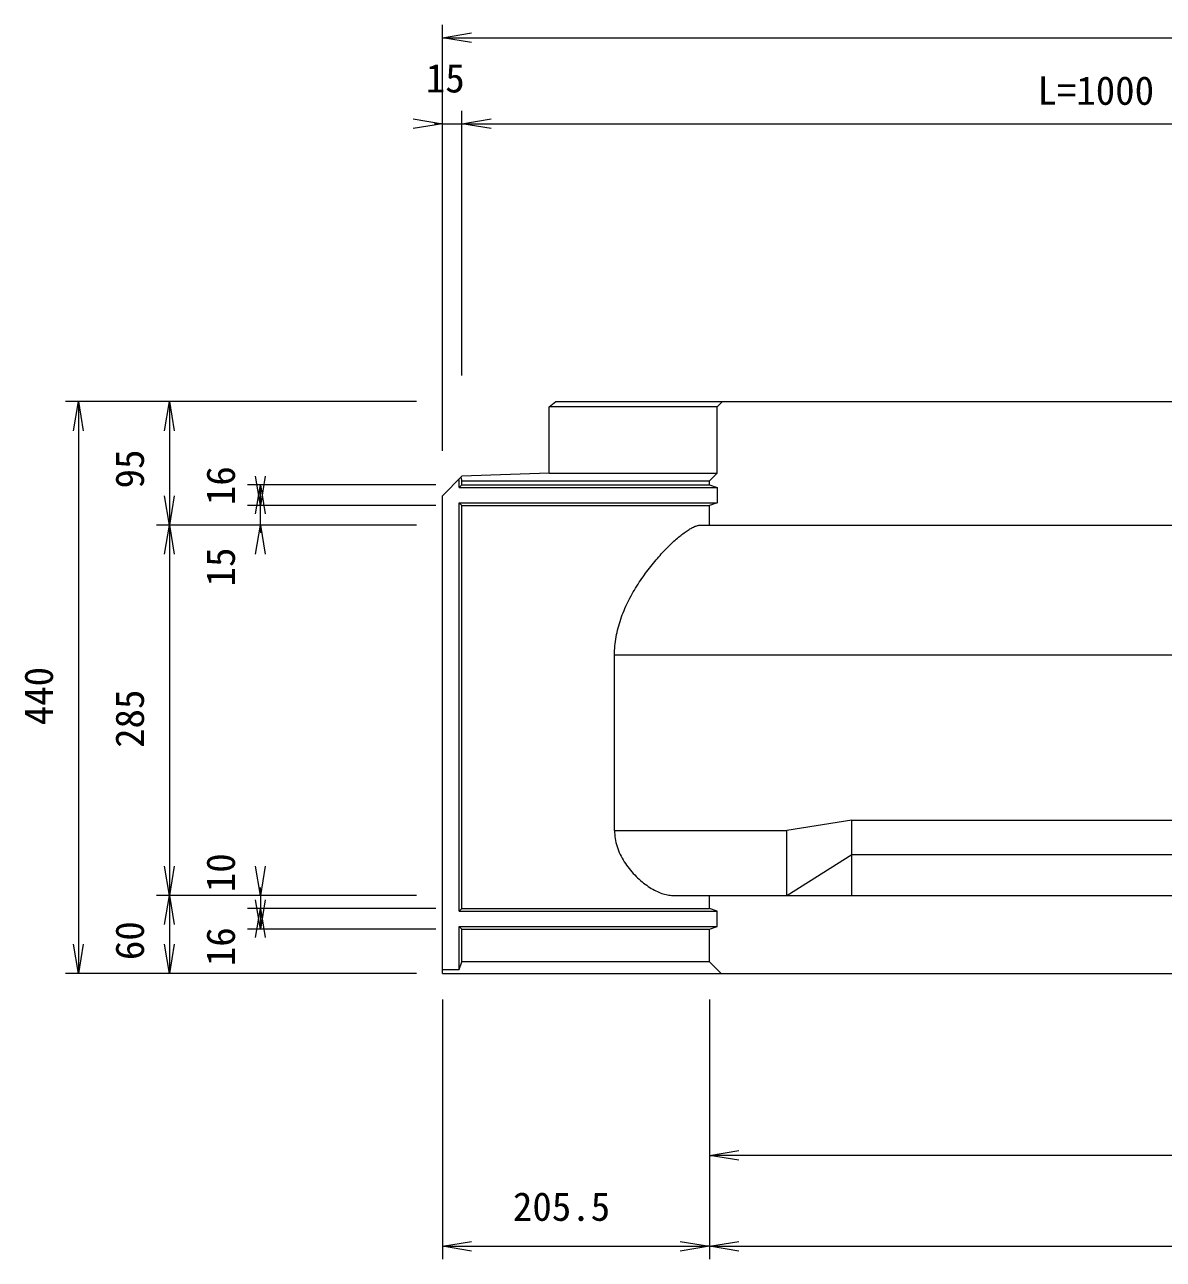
# Model space of a CAD drawing. Units: millimetres, scale not verified. Extents: x -247732 to 40887, y 610 to 29090.
# Drawn here: x 15341 to 19720, y 10093 to 14843 of the extents above; entities that cross this region are included whole.
import ezdxf
from ezdxf.enums import TextEntityAlignment as Align

# ---------------------------------------------------------------- set-up
doc = ezdxf.new("R2010")
doc.units = ezdxf.units.MM
doc.header["$LTSCALE"] = 50
for name, color, linetype, lineweight in [('0_2', 7, 'Continuous', 18), ('D-STR-DIM（寸法）', 7, 'Continuous', 18), ('D-STR-STR1（構造物）', 4, 'Continuous', 18)]:
    doc.layers.add(name, color=color, linetype=linetype, lineweight=lineweight)
doc.styles.add('ＭＳ ゴシック', font='')
doc.styles.get('ＭＳ ゴシック').set_extended_font_data('MS Gothic')

msp = doc.modelspace()

# ---------------------------------------------------------------- linework, layer by layer
at = {"layer": '0_2'}
for p, q in [((16947.16, 14793.18), (17059.66, 14811.93)), ((17059.66, 14774.43), (16947.16, 14793.18)), ((16947.16, 14793.18), (16962.16, 14793.18)), ((16834.66, 14480.68), (16947.16, 14461.93)), ((16947.16, 14461.93), (16834.66, 14443.18)), ((16947.16, 14461.93), (16932.16, 14461.93)), ((17022.16, 14461.93), (17134.66, 14480.68)), ((17022.16, 14461.93), (17134.66, 14480.68)), ((17134.66, 14443.18), (17022.16, 14461.93)), ((17022.16, 14461.93), (17037.16, 14461.93)), ((17134.66, 14443.18), (17022.16, 14461.93)), ((17022.16, 14461.93), (17037.16, 14461.93)), ((15528.41, 13280.68), (15547.16, 13393.18)), ((15547.16, 13393.18), (15565.91, 13280.68)), ((15547.16, 13393.18), (15547.16, 13378.18)), ((15878.41, 13280.68), (15897.16, 13393.18)), ((15897.16, 13393.18), (15915.91, 13280.68)), ((15897.16, 13393.18), (15897.16, 13378.18)), ((16247.16, 12993.18), (16228.41, 13105.68)), ((16247.16, 12993.18), (16228.41, 13105.68)), ((16228.41, 12960.68), (16247.16, 13073.18)), ((16265.91, 13105.68), (16247.16, 12993.18)), ((16265.91, 13105.68), (16247.16, 12993.18)), ((16247.16, 13073.18), (16265.91, 12960.68)), ((16247.16, 13073.18), (16247.16, 13058.18)), ((15897.16, 12918.18), (15878.41, 13030.68)), ((15915.91, 13030.68), (15897.16, 12918.18)), ((16247.16, 12993.18), (16247.16, 13008.18)), ((16247.16, 12993.18), (16247.16, 13008.18)), ((15897.16, 12918.18), (15897.16, 12933.18)), ((15878.41, 12805.68), (15897.16, 12918.18)), ((15897.16, 12918.18), (15915.91, 12805.68)), ((15897.16, 12918.18), (15897.16, 12903.18)), ((16228.41, 12805.68), (16247.16, 12918.18)), ((16247.16, 12918.18), (16265.91, 12805.68)), ((16247.16, 12918.18), (16247.16, 12903.18)), ((15897.16, 11493.18), (15878.41, 11605.68)), ((15915.91, 11605.68), (15897.16, 11493.18)), ((16247.16, 11493.18), (16228.41, 11605.68)), ((16265.91, 11605.68), (16247.16, 11493.18)), ((15897.16, 11493.18), (15897.16, 11508.18)), ((16247.16, 11493.18), (16247.16, 11508.18)), ((15878.41, 11380.68), (15897.16, 11493.18)), ((15897.16, 11493.18), (15915.91, 11380.68)), ((15897.16, 11493.18), (15897.16, 11478.18)), ((16247.16, 11363.18), (16228.41, 11475.68)), ((16265.91, 11475.68), (16247.16, 11363.18)), ((16228.41, 11330.68), (16247.16, 11443.18)), ((16228.41, 11330.68), (16247.16, 11443.18)), ((16247.16, 11443.18), (16265.91, 11330.68)), ((16247.16, 11443.18), (16247.16, 11428.18)), ((16247.16, 11443.18), (16265.91, 11330.68)), ((16247.16, 11443.18), (16247.16, 11428.18)), ((16247.16, 11363.18), (16247.16, 11378.18)), ((15547.16, 11193.18), (15528.41, 11305.68)), ((15565.91, 11305.68), (15547.16, 11193.18)), ((15897.16, 11193.18), (15878.41, 11305.68)), ((15915.91, 11305.68), (15897.16, 11193.18)), ((15547.16, 11193.18), (15547.16, 11208.18)), ((15897.16, 11193.18), (15897.16, 11208.18)), ((17974.66, 10493.18), (18087.16, 10511.93)), ((18087.16, 10474.43), (17974.66, 10493.18)), ((17974.66, 10493.18), (17989.66, 10493.18)), ((16947.16, 10143.18), (17059.66, 10161.93)), ((17059.66, 10124.43), (16947.16, 10143.18)), ((16947.16, 10143.18), (16962.16, 10143.18)), ((17862.16, 10161.93), (17974.66, 10143.18)), ((17974.66, 10143.18), (17862.16, 10124.43)), ((17974.66, 10143.18), (17959.66, 10143.18)), ((17974.66, 10143.18), (18087.16, 10161.93)), ((18087.16, 10124.43), (17974.66, 10143.18)), ((17974.66, 10143.18), (17989.66, 10143.18))]:
    msp.add_line(p, q, dxfattribs=at)
at = {"layer": 'D-STR-DIM（寸法）'}
for p, q in [((16947.16, 13203.18), (16947.16, 14843.18)), ((16962.16, 14793.18), (22982.16, 14793.18)), ((16947.16, 13303.18), (16947.16, 14511.93)), ((17022.16, 13493.18), (17022.16, 14511.93)), ((17022.16, 13493.18), (17022.16, 14511.93)), ((16932.16, 14461.93), (16917.16, 14461.93)), ((16947.16, 14461.93), (17022.16, 14461.93)), ((17037.16, 14461.93), (17052.16, 14461.93)), ((17037.16, 14461.93), (22007.16, 14461.93)), ((16847.16, 13393.18), (15497.16, 13393.18)), ((15547.16, 13378.18), (15547.16, 11208.18)), ((16847.16, 13393.18), (15847.16, 13393.18)), ((15897.16, 13378.18), (15897.16, 12933.18)), ((16922.16, 13073.18), (16197.16, 13073.18)), ((16247.16, 13008.18), (16247.16, 13058.18)), ((16247.16, 13008.18), (16247.16, 13023.18)), ((16922.16, 12993.18), (16197.16, 12993.18)), ((16922.16, 12993.18), (16197.16, 12993.18)), ((16247.16, 12918.18), (16247.16, 12993.18)), ((16847.16, 12918.18), (15847.16, 12918.18)), ((16847.16, 12918.18), (15847.16, 12918.18)), ((15897.16, 12903.18), (15897.16, 11508.18)), ((16847.16, 12918.18), (16197.16, 12918.18)), ((16247.16, 12903.18), (16247.16, 12888.18)), ((16247.16, 11508.18), (16247.16, 11523.18)), ((16847.16, 11493.18), (15847.16, 11493.18)), ((16847.16, 11493.18), (15847.16, 11493.18)), ((15897.16, 11478.18), (15897.16, 11208.18)), ((16847.16, 11493.18), (16197.16, 11493.18)), ((16247.16, 11493.18), (16247.16, 11443.18)), ((16922.16, 11443.18), (16197.16, 11443.18)), ((16922.16, 11443.18), (16197.16, 11443.18)), ((16247.16, 11428.18), (16247.16, 11413.18)), ((16247.16, 11428.18), (16247.16, 11378.18)), ((16922.16, 11363.18), (16197.16, 11363.18)), ((16847.16, 11193.18), (15497.16, 11193.18)), ((16847.16, 11193.18), (15847.16, 11193.18)), ((16947.16, 11093.18), (16947.16, 10093.18)), ((17974.66, 11093.18), (17974.66, 10093.18)), ((17974.66, 11093.18), (17974.66, 10093.18)), ((17974.66, 11093.18), (17974.66, 10443.18)), ((22007.16, 10493.18), (17989.66, 10493.18)), ((16962.16, 10143.18), (17959.66, 10143.18)), ((17989.66, 10143.18), (22952.16, 10143.18))]:
    msp.add_line(p, q, dxfattribs=at)
at = {"layer": 'D-STR-STR1（構造物）'}
for p, q in [((17358.2, 13373.18), (17383.77, 13393.18)), ((18004.66, 13373.18), (17358.2, 13373.18)), ((17358.2, 13118.18), (17358.2, 13373.18)), ((17383.77, 13393.18), (22977.16, 13393.18)), ((18004.66, 13373.18), (18024.66, 13393.18)), ((18004.66, 13118.18), (18004.66, 13373.18)), ((17358.2, 13118.18), (17022.16, 13105.92)), ((17358.2, 13118.18), (18004.66, 13118.18)), ((18004.66, 13118.18), (17974.66, 13088.18)), ((17022.16, 13105.92), (16947.16, 13030.92)), ((17012.16, 13063.18), (17012.16, 13095.92)), ((17012.16, 13063.18), (17022.16, 13073.18)), ((17012.16, 13063.18), (18004.66, 13063.18)), ((17017.73, 13101.48), (17022.16, 13088.18)), ((17022.16, 13073.18), (17022.16, 13088.18)), ((17022.16, 13088.18), (17974.66, 13088.18)), ((17022.16, 13073.18), (17974.66, 13073.18)), ((17974.66, 13073.18), (17974.66, 13088.18)), ((17974.66, 13073.18), (18004.66, 13063.18)), ((18004.66, 13063.18), (18004.66, 13003.18)), ((16947.16, 11193.18), (16947.16, 13030.92)), ((17012.16, 13003.18), (17022.16, 12993.18)), ((17012.16, 13003.18), (18004.66, 13003.18)), ((17012.16, 11433.18), (17012.16, 13003.18)), ((17022.16, 11443.18), (17022.16, 12993.18)), ((17022.16, 12993.18), (17974.66, 12993.18)), ((18004.66, 13003.18), (17974.66, 12993.18)), ((17974.66, 12918.18), (17974.66, 12993.18)), ((17855.5, 12871.34), (17859.85, 12874.95)), ((17859.85, 12874.95), (17864.13, 12878.43)), ((17864.13, 12878.43), (17868.35, 12881.77)), ((17868.35, 12881.77), (17872.49, 12884.97)), ((17872.49, 12884.97), (17876.57, 12888.03)), ((17876.57, 12888.03), (17880.57, 12890.94)), ((17880.57, 12890.94), (17884.5, 12893.71)), ((17884.5, 12893.71), (17888.36, 12896.33)), ((17888.36, 12896.33), (17892.14, 12898.81)), ((17892.14, 12898.81), (17895.84, 12901.15)), ((17895.84, 12901.15), (17899.46, 12903.33)), ((17899.46, 12903.33), (17903, 12905.37)), ((17903, 12905.37), (17906.46, 12907.26)), ((17906.46, 12907.26), (17909.83, 12909)), ((17909.83, 12909), (17913.12, 12910.59)), ((17913.12, 12910.59), (17916.33, 12912.03)), ((17916.33, 12912.03), (17919.45, 12913.32)), ((17919.45, 12913.32), (17922.48, 12914.46)), ((17922.48, 12914.46), (17925.43, 12915.44)), ((17925.43, 12915.44), (17928.29, 12916.28)), ((17928.29, 12916.28), (17931.07, 12916.96)), ((17931.07, 12916.96), (17933.75, 12917.5)), ((17933.75, 12917.5), (17936.35, 12917.88)), ((17936.35, 12917.88), (17938.85, 12918.11)), ((17938.85, 12918.11), (17941.27, 12918.18)), ((17941.27, 12918.18), (22022.16, 12918.18)), ((17804.11, 12822.69), (17809, 12827.76)), ((17809, 12827.76), (17813.86, 12832.7)), ((17813.86, 12832.7), (17818.68, 12837.52)), ((17818.68, 12837.52), (17823.46, 12842.21)), ((17823.46, 12842.21), (17828.19, 12846.77)), ((17828.19, 12846.77), (17832.88, 12851.19)), ((17832.88, 12851.19), (17837.51, 12855.49)), ((17837.51, 12855.49), (17842.1, 12859.66)), ((17842.1, 12859.66), (17846.62, 12863.69)), ((17846.62, 12863.69), (17851.09, 12867.58)), ((17851.09, 12867.58), (17855.5, 12871.34)), ((17759.04, 12771.74), (17764.09, 12777.85)), ((17764.09, 12777.85), (17769.14, 12783.86)), ((17769.14, 12783.86), (17774.19, 12789.75)), ((17774.19, 12789.75), (17779.22, 12795.54)), ((17779.22, 12795.54), (17784.24, 12801.2)), ((17784.24, 12801.2), (17789.25, 12806.76)), ((17789.25, 12806.76), (17794.23, 12812.19)), ((17794.23, 12812.19), (17799.18, 12817.5)), ((17799.18, 12817.5), (17804.11, 12822.69)), ((17723.96, 12726.01), (17728.9, 12732.84)), ((17728.9, 12732.84), (17733.88, 12739.58)), ((17733.88, 12739.58), (17738.88, 12746.21)), ((17738.88, 12746.21), (17743.9, 12752.75)), ((17743.9, 12752.75), (17748.94, 12759.18)), ((17748.94, 12759.18), (17753.98, 12765.51)), ((17753.98, 12765.51), (17759.04, 12771.74)), ((17690.58, 12675.7), (17695.18, 12683.14)), ((17695.18, 12683.14), (17699.84, 12690.5)), ((17699.84, 12690.5), (17704.57, 12697.78)), ((17704.57, 12697.78), (17709.34, 12704.97)), ((17709.34, 12704.97), (17714.17, 12712.07)), ((17714.17, 12712.07), (17719.05, 12719.09)), ((17719.05, 12719.09), (17723.96, 12726.01)), ((17664.68, 12629.49), (17668.77, 12637.37)), ((17668.77, 12637.37), (17672.96, 12645.18)), ((17672.96, 12645.18), (17677.24, 12652.92)), ((17677.24, 12652.92), (17681.6, 12660.59)), ((17681.6, 12660.59), (17686.05, 12668.18)), ((17686.05, 12668.18), (17690.58, 12675.7)), ((17642.55, 12580.97), (17645.93, 12589.19)), ((17645.93, 12589.19), (17649.43, 12597.37)), ((17649.43, 12597.37), (17653.07, 12605.49)), ((17653.07, 12605.49), (17656.83, 12613.55)), ((17656.83, 12613.55), (17660.7, 12621.55)), ((17660.7, 12621.55), (17664.68, 12629.49)), ((17627.82, 12539.14), (17630.46, 12547.59)), ((17630.46, 12547.59), (17633.26, 12556)), ((17633.26, 12556), (17636.21, 12564.37)), ((17636.21, 12564.37), (17639.31, 12572.69)), ((17639.31, 12572.69), (17642.55, 12580.97)), ((17615.49, 12487.77), (17617.1, 12496.4)), ((17617.1, 12496.4), (17618.9, 12505.01)), ((17618.9, 12505.01), (17620.87, 12513.59)), ((17620.87, 12513.59), (17623.02, 12522.14)), ((17623.02, 12522.14), (17625.33, 12530.66)), ((17625.33, 12530.66), (17627.82, 12539.14)), ((17610.2, 12444.35), (17610.88, 12453.06)), ((17610.88, 12453.06), (17611.75, 12461.76)), ((17611.75, 12461.76), (17612.81, 12470.45)), ((17612.81, 12470.45), (17614.05, 12479.12)), ((17614.05, 12479.12), (17615.49, 12487.77)), ((17609.32, 12418.18), (17609.42, 12426.91)), ((17609.32, 12418.18), (22022.16, 12418.18)), ((17609.32, 11743.18), (17609.32, 12418.18)), ((17609.42, 12426.91), (17609.71, 12435.63)), ((17609.71, 12435.63), (17610.2, 12444.35)), ((18522.16, 11783.02), (18272.16, 11743.18)), ((18522.16, 11783.02), (22022.16, 11783.02)), ((18522.16, 11493.18), (18522.16, 11783.02)), ((17609.32, 11743.18), (17609.48, 11735.33)), ((17609.32, 11743.18), (18272.16, 11743.18)), ((17609.48, 11735.33), (17609.95, 11727.48)), ((18272.16, 11493.18), (18272.16, 11743.18)), ((17609.95, 11727.48), (17610.74, 11719.66)), ((17610.74, 11719.66), (17611.83, 11711.85)), ((17611.83, 11711.85), (17613.23, 11704.07)), ((17613.23, 11704.07), (17614.94, 11696.34)), ((17614.94, 11696.34), (17616.93, 11688.65)), ((17616.93, 11688.65), (17619.22, 11681.01)), ((17619.22, 11681.01), (17621.79, 11673.43)), ((17621.79, 11673.43), (17624.63, 11665.93)), ((17624.63, 11665.93), (17627.73, 11658.5)), ((17627.73, 11658.5), (17631.08, 11651.15)), ((17631.08, 11651.15), (17634.68, 11643.9)), ((17634.68, 11643.9), (17638.51, 11636.74)), ((18272.16, 11493.18), (18522.16, 11650.3)), ((18522.16, 11650.3), (22022.16, 11650.3)), ((17638.51, 11636.74), (17642.56, 11629.68)), ((17642.56, 11629.68), (17646.81, 11622.74)), ((17646.81, 11622.74), (17651.26, 11615.92)), ((17651.26, 11615.92), (17655.9, 11609.23)), ((17655.9, 11609.23), (17660.7, 11602.66)), ((17660.7, 11602.66), (17665.67, 11596.24)), ((17665.67, 11596.24), (17670.78, 11589.96)), ((17670.78, 11589.96), (17676.02, 11583.83)), ((17676.02, 11583.83), (17681.38, 11577.85)), ((17681.38, 11577.85), (17686.85, 11572.05)), ((17686.85, 11572.05), (17692.41, 11566.41)), ((17692.41, 11566.41), (17698.06, 11560.94)), ((17698.06, 11560.94), (17703.78, 11555.65)), ((17703.78, 11555.65), (17709.55, 11550.55)), ((17709.55, 11550.55), (17715.38, 11545.64)), ((17715.38, 11545.64), (17721.25, 11540.93)), ((17721.25, 11540.93), (17727.14, 11536.41)), ((17727.14, 11536.41), (17733.05, 11532.1)), ((17733.05, 11532.1), (17738.96, 11528)), ((17738.96, 11528), (17744.88, 11524.11)), ((17744.88, 11524.11), (17750.78, 11520.43)), ((17750.78, 11520.43), (17756.66, 11516.98)), ((17756.66, 11516.98), (17762.51, 11513.74)), ((17762.51, 11513.74), (17768.32, 11510.74)), ((17768.32, 11510.74), (17774.1, 11507.96)), ((17774.1, 11507.96), (17779.81, 11505.42)), ((17779.81, 11505.42), (17785.48, 11503.11)), ((17785.48, 11503.11), (17791.07, 11501.04)), ((17791.07, 11501.04), (17796.6, 11499.2)), ((17796.6, 11499.2), (17802.05, 11497.61)), ((17802.05, 11497.61), (17807.41, 11496.26)), ((17807.41, 11496.26), (17812.7, 11495.15)), ((17812.7, 11495.15), (17817.89, 11494.29)), ((17817.89, 11494.29), (17822.98, 11493.68)), ((17822.98, 11493.68), (17827.98, 11493.31)), ((17827.98, 11493.31), (17832.88, 11493.18)), ((17832.88, 11493.18), (22967.16, 11493.18)), ((17974.66, 11443.18), (17974.66, 11493.18)), ((17012.16, 11433.18), (17022.16, 11443.18)), ((17012.16, 11433.18), (18004.66, 11433.18)), ((17022.16, 11443.18), (17974.66, 11443.18)), ((18004.66, 11433.18), (17974.66, 11443.18)), ((18004.66, 11373.18), (18004.66, 11433.18)), ((17012.16, 11208.18), (17012.16, 11373.18)), ((17012.16, 11373.18), (18004.66, 11373.18)), ((17012.16, 11373.18), (17022.16, 11363.18)), ((17022.16, 11238.18), (17022.16, 11363.18)), ((17022.16, 11363.18), (17974.66, 11363.18)), ((17974.66, 11363.18), (18004.66, 11373.18)), ((17974.66, 11238.18), (17974.66, 11363.18)), ((17012.16, 11208.18), (17022.16, 11238.18)), ((17974.66, 11238.18), (17022.16, 11238.18)), ((17974.66, 11238.18), (18019.66, 11193.18)), ((16947.16, 11208.18), (17012.16, 11208.18)), ((16947.16, 11193.18), (22922.16, 11193.18))]:
    msp.add_line(p, q, dxfattribs=at)

# ---------------------------------------------------------------- texts
at = {"layer": 'D-STR-DIM（寸法）', "style": 'ＭＳ ゴシック'}
for s, p in [('15', (16883.4, 14549.43)), ('L=1000', (19235.79, 14501.92)), ('205.5', (17218.4, 10208.18))]:
    msp.add_text(s, height=110, dxfattribs=at).set_placement(p, align=Align.BOTTOM_LEFT)
for s, p in [('95', (15832.16, 13058.98)), ('16', (16182.16, 12994.72)), ('15', (16182.16, 12681.91)), ('440', (15482.16, 12147.75)), ('285', (15832.16, 12060.63)), ('10', (16182.16, 11505.67)), ('60', (15832.16, 11244.2)), ('16', (16182.16, 11220.9))]:
    msp.add_text(s, height=110, rotation=90, dxfattribs=at).set_placement(p, align=Align.BOTTOM_LEFT)

doc.saveas('drawing.dxf')
